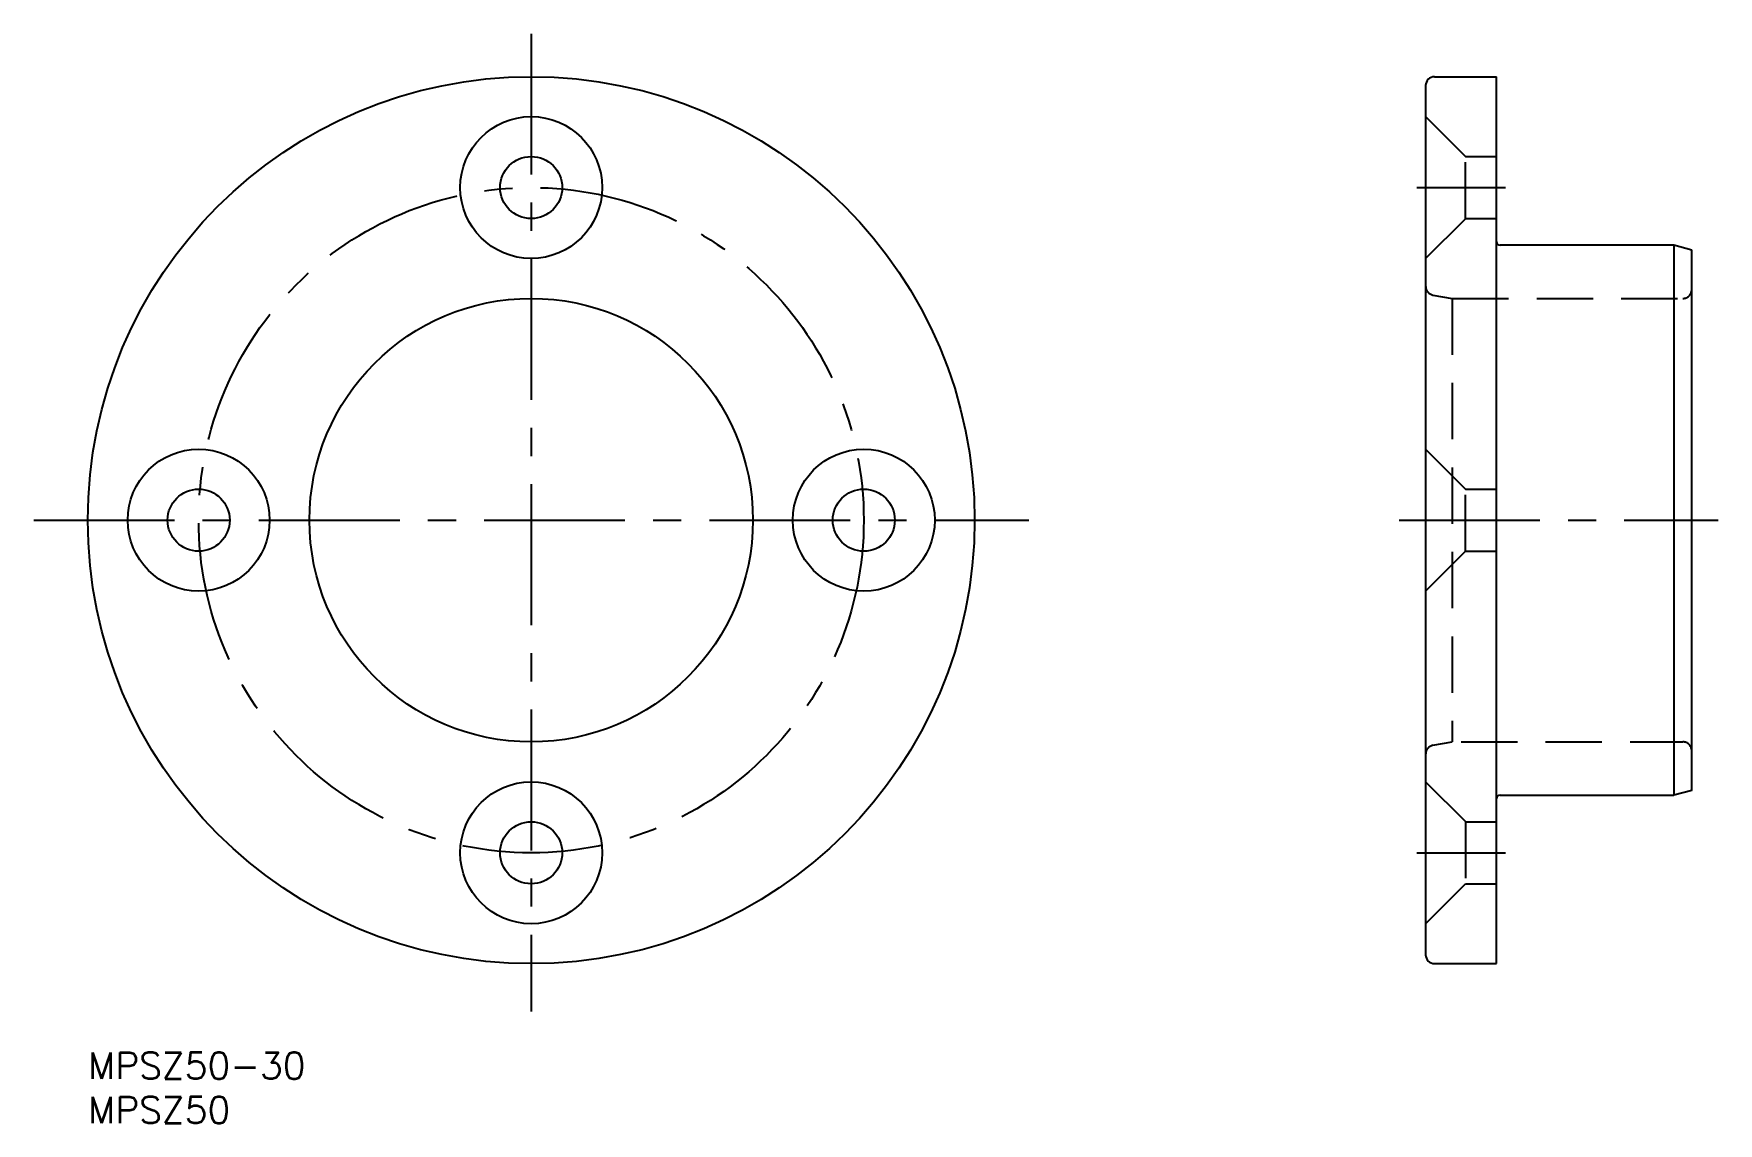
# Model space of a CAD drawing. Extents: x -6 to 184, y -8 to 115.
import ezdxf

# ---------------------------------------------------------------- set-up
doc = ezdxf.new("R2010")
doc.units = 0
doc.header["$LTSCALE"] = 0.5
doc.linetypes.add('CENTER', pattern=[50.8, 31.75, -6.35, 6.35, -6.35])
doc.linetypes.add('DASHED', pattern=[19.05, 12.7, -6.35])
for name, color, linetype in [('MSM_CENTER', 1, 'CENTER'), ('MSM_CONTINUOUS', 7, 'CONTINUOUS'), ('MSM_DASHED', 4, 'DASHED'), ('MSM_PART_NUMBER', 7, 'CONTINUOUS')]:
    doc.layers.add(name, color=color, linetype=linetype)
doc.styles.get("Standard").update_dxf_attribs({"font": 'txt.shx', "height": 3, "bigfont": 'bigfont.shx'})

# ---------------------------------------------------------------- blocks, each defined once
blk = doc.blocks.new('*U3')
at = {"layer": 'MSM_PART_NUMBER'}
blk.add_text('MPSZ50-30', height=3, dxfattribs=at).set_placement((0, -3))
blk = doc.blocks.new('*U4')
at = {"layer": 'MSM_PART_NUMBER'}
blk.add_text('MPSZ50', height=3, dxfattribs=at).set_placement((0, -8))

msp = doc.modelspace()

# ---------------------------------------------------------------- linework, layer by layer
at = {"layer": 'MSM_CENTER'}
for p, q in [((50, 114.85), (50, 4.6)), ((149.86, 97.5), (159.86, 97.5)), ((-6.1, 60), (106.1, 60)), ((147.86, 60), (183.86, 60)), ((149.86, 22.5), (159.86, 22.5))]:
    msp.add_line(p, q, dxfattribs=at)
msp.add_circle((50, 60), 37.5, dxfattribs=at)
at = {"layer": 'MSM_CONTINUOUS'}
for p, q in [((150.86, 109), (150.86, 11)), ((151.86, 110), (158.86, 110)), ((158.86, 10), (158.86, 110)), ((178.86, 91), (159.26, 91)), ((178.86, 91), (178.86, 29)), ((180.86, 90.46), (178.86, 91)), ((180.86, 29.54), (180.86, 90.46)), ((159.26, 29), (178.86, 29)), ((180.86, 29.54), (178.86, 29)), ((151.86, 10), (158.86, 10))]:
    msp.add_line(p, q, dxfattribs=at)
for centre, radius in [((50, 60), 50), ((50, 97.5), 8), ((50, 97.5), 3.5), ((50, 60), 25), ((12.5, 60), 8), ((87.5, 60), 8), ((12.5, 60), 3.5), ((87.5, 60), 3.5), ((50, 22.5), 8), ((50, 22.5), 3.5)]:
    msp.add_circle(centre, radius, dxfattribs=at)
for centre, radius, start, end in [((151.86, 109), 1, 90, 180), ((159.26, 91.4), 0.4, 180, 270), ((159.26, 28.6), 0.4, 90, 180), ((151.86, 11), 1, 180, 270)]:
    msp.add_arc(centre, radius, start, end, dxfattribs=at)
at = {"layer": 'MSM_DASHED'}
for p, q in [((150.86, 105.5), (155.36, 101)), ((155.36, 94), (155.36, 101)), ((155.36, 101), (158.86, 101)), ((150.86, 89.5), (155.36, 94)), ((155.36, 94), (158.86, 94)), ((151.68, 85.38), (153.86, 85)), ((153.86, 85), (153.86, 35)), ((153.86, 85), (179.86, 85)), ((150.86, 68), (155.36, 63.5)), ((155.36, 56.5), (155.36, 63.5)), ((155.36, 63.5), (158.86, 63.5)), ((150.86, 52), (155.36, 56.5)), ((155.36, 56.5), (158.86, 56.5)), ((151.68, 34.62), (153.86, 35)), ((154.86, 35), (179.86, 35)), ((150.86, 30.5), (155.36, 26)), ((155.36, 26), (158.86, 26)), ((155.36, 26), (155.36, 19)), ((150.86, 14.5), (155.36, 19)), ((155.36, 19), (158.86, 19))]:
    msp.add_line(p, q, dxfattribs=at)
for centre, start, end in [((151.86, 86.37), 180, 260), ((179.86, 86), 270, 0), ((151.86, 33.63), 100, 180), ((179.86, 34), 0, 90)]:
    msp.add_arc(centre, 1, start, end, dxfattribs=at)

# ---------------------------------------------------------------- block references
at = {"layer": 'MSM_CONTINUOUS'}
for name in ['*U3', '*U4']:
    msp.add_blockref(name, (0, 0), dxfattribs=at)

doc.saveas('drawing.dxf')
